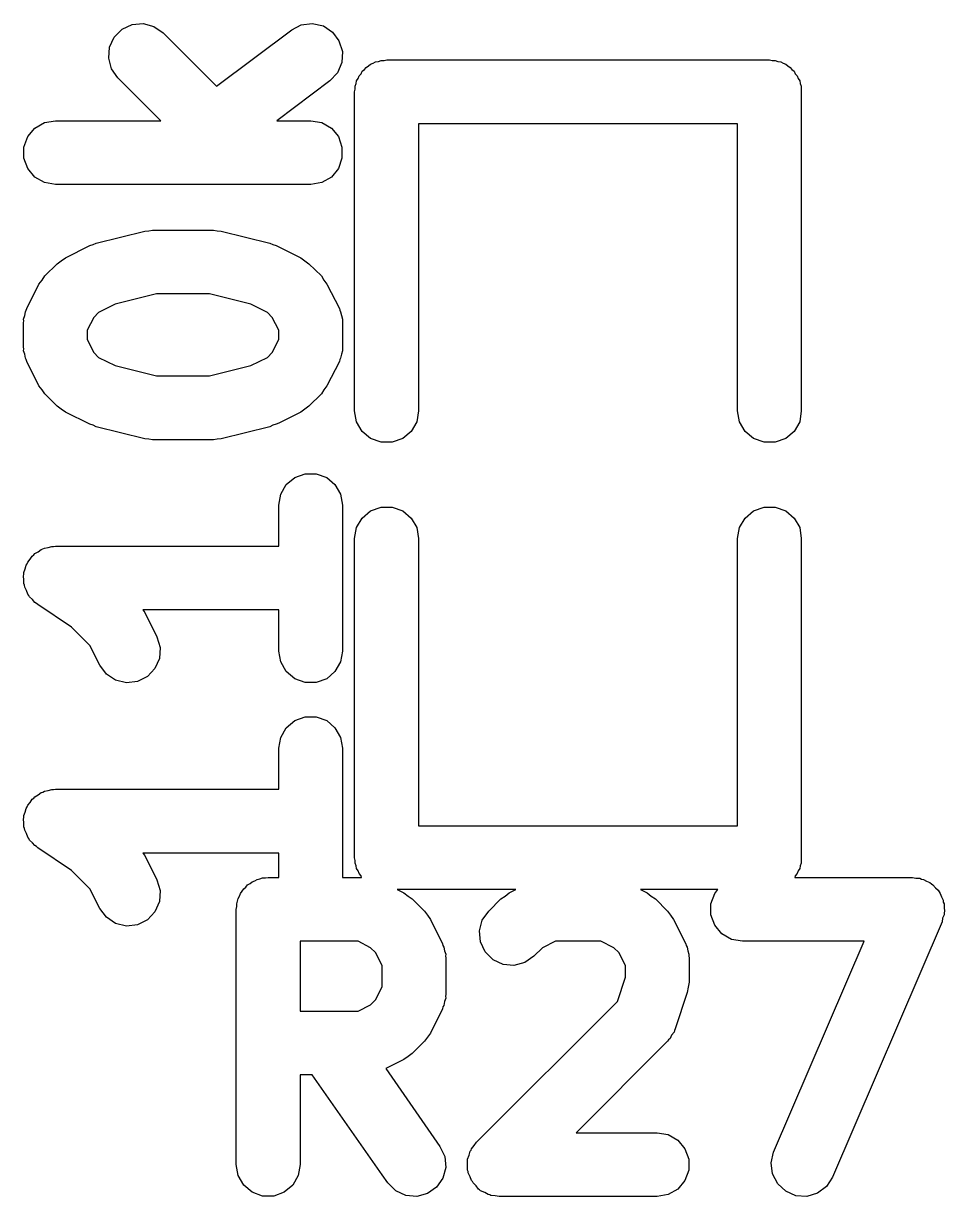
# Model space of a CAD drawing. Extents: x 51 to 137, y -158 to -25.
# Drawn here: x 99.48 to 101.313, y -59.612 to -57.278 of the extents above; entities that cross this region are included whole.
import ezdxf

# ---------------------------------------------------------------- set-up
doc = ezdxf.new("R2010")
doc.units = 0
doc.header["$MEASUREMENT"] = 0
doc.layers.add('BLACK', color=7, linetype='CONTINUOUS')

msp = doc.modelspace()

# ---------------------------------------------------------------- linework, layer by layer
at = {"layer": 'Black'}
for p, q in [((99.6767, -57.2896), (99.6967, -57.2803)), ((99.6967, -57.2803), (99.7187, -57.2784)), ((99.7187, -57.2784), (99.74, -57.2841)), ((100.014, -57.2908), (100.033, -57.2809)), ((100.033, -57.2809), (100.055, -57.2782)), ((100.055, -57.2782), (100.077, -57.2832)), ((100.077, -57.2832), (100.095, -57.2953)), ((99.6518, -57.3252), (99.6611, -57.3052)), ((99.6611, -57.3052), (99.6767, -57.2896)), ((99.74, -57.2841), (99.758, -57.2967)), ((99.758, -57.2967), (99.8642, -57.4029)), ((99.8642, -57.4029), (100.014, -57.2908)), ((100.095, -57.2953), (100.108, -57.3129)), ((99.6499, -57.3472), (99.6518, -57.3252)), ((100.108, -57.3129), (100.115, -57.334)), ((99.6556, -57.3685), (99.6499, -57.3472)), ((100.115, -57.334), (100.114, -57.3561)), ((100.181, -57.3545), (100.187, -57.3536)), ((100.187, -57.3536), (100.192, -57.3517)), ((100.192, -57.3517), (100.198, -57.3517)), ((100.198, -57.3517), (100.203, -57.3507)), ((100.203, -57.3507), (100.965, -57.3507)), ((100.965, -57.3507), (100.97, -57.3517)), ((100.97, -57.3517), (100.976, -57.3517)), ((100.976, -57.3517), (100.981, -57.3536)), ((100.981, -57.3536), (100.987, -57.3545)), ((99.6682, -57.3865), (99.6556, -57.3685)), ((100.105, -57.3763), (100.09, -57.3924)), ((100.114, -57.3561), (100.105, -57.3763)), ((100.152, -57.3782), (100.154, -57.3734)), ((100.154, -57.3734), (100.159, -57.3698)), ((100.159, -57.3698), (100.162, -57.3656)), ((100.162, -57.3656), (100.167, -57.3628)), ((100.167, -57.3628), (100.171, -57.3592)), ((100.171, -57.3592), (100.176, -57.3573)), ((100.176, -57.3573), (100.181, -57.3545)), ((100.987, -57.3545), (100.992, -57.3573)), ((100.992, -57.3573), (100.997, -57.3592)), ((100.997, -57.3592), (101.001, -57.3628)), ((101.001, -57.3628), (101.006, -57.3656)), ((101.006, -57.3656), (101.009, -57.3698)), ((101.009, -57.3698), (101.014, -57.3734)), ((101.014, -57.3734), (101.016, -57.3782)), ((99.7534, -57.4717), (99.6682, -57.3865)), ((100.09, -57.3924), (99.9843, -57.4717)), ((100.14, -57.4032), (100.142, -57.3979)), ((100.142, -57.3979), (100.143, -57.3925)), ((100.143, -57.3925), (100.146, -57.3877)), ((100.146, -57.3877), (100.148, -57.3824)), ((100.148, -57.3824), (100.152, -57.3782)), ((101.016, -57.3782), (101.02, -57.3824)), ((101.02, -57.3824), (101.022, -57.3877)), ((101.022, -57.3877), (101.025, -57.3925)), ((101.025, -57.3925), (101.026, -57.3979)), ((101.026, -57.3979), (101.028, -57.4032)), ((100.139, -57.4142), (100.14, -57.4087)), ((100.139, -58.0492), (100.139, -57.4142)), ((100.14, -57.4087), (100.14, -57.4032)), ((101.028, -57.4032), (101.028, -57.4087)), ((101.028, -57.4087), (101.028, -57.4142)), ((101.028, -57.4142), (101.028, -58.0492)), ((99.4888, -57.5034), (99.503, -57.4865)), ((99.503, -57.4865), (99.5221, -57.4755)), ((99.5221, -57.4755), (99.5438, -57.4717)), ((99.5438, -57.4717), (99.7534, -57.4717)), ((99.9843, -57.4717), (100.052, -57.4717)), ((100.052, -57.4717), (100.074, -57.4755)), ((100.074, -57.4755), (100.093, -57.4865)), ((100.093, -57.4865), (100.107, -57.5034)), ((100.901, -57.4777), (100.266, -57.4777)), ((100.266, -57.4777), (100.266, -58.0492)), ((100.901, -58.0492), (100.901, -57.4777)), ((99.4813, -57.5241), (99.4888, -57.5034)), ((100.107, -57.5034), (100.114, -57.5241)), ((99.4813, -57.5462), (99.4813, -57.5241)), ((100.114, -57.5241), (100.114, -57.5462)), ((99.4888, -57.5669), (99.4813, -57.5462)), ((100.114, -57.5462), (100.107, -57.5669)), ((99.503, -57.5838), (99.4888, -57.5669)), ((99.5221, -57.5948), (99.503, -57.5838)), ((100.093, -57.5838), (100.074, -57.5948)), ((100.107, -57.5669), (100.093, -57.5838)), ((99.5438, -57.5987), (99.5221, -57.5948)), ((100.052, -57.5987), (99.5438, -57.5987)), ((100.074, -57.5948), (100.052, -57.5987)), ((99.6252, -57.7155), (99.7219, -57.6913)), ((99.7219, -57.6913), (99.7297, -57.6907)), ((99.7297, -57.6907), (99.7373, -57.6894)), ((99.7373, -57.6894), (99.8583, -57.6894)), ((99.8583, -57.6894), (99.8659, -57.6907)), ((99.8659, -57.6907), (99.8737, -57.6913)), ((99.8737, -57.6913), (99.9704, -57.7155)), ((99.5638, -57.7445), (99.6122, -57.7203)), ((99.6122, -57.7203), (99.6188, -57.7183)), ((99.6188, -57.7183), (99.6252, -57.7155)), ((99.9704, -57.7155), (99.9768, -57.7183)), ((99.9768, -57.7183), (99.9834, -57.7203)), ((99.9834, -57.7203), (100.032, -57.7445)), ((99.5473, -57.7563), (99.5556, -57.7505)), ((99.5556, -57.7505), (99.5638, -57.7445)), ((100.032, -57.7445), (100.04, -57.7505)), ((100.04, -57.7505), (100.048, -57.7563)), ((99.5231, -57.7805), (99.5473, -57.7563)), ((100.048, -57.7563), (100.073, -57.7805)), ((99.487, -57.8454), (99.5112, -57.797)), ((99.5112, -57.797), (99.5173, -57.7889)), ((99.5173, -57.7889), (99.5231, -57.7805)), ((100.073, -57.7805), (100.078, -57.7889)), ((100.078, -57.7889), (100.084, -57.797)), ((100.084, -57.797), (100.109, -57.8454)), ((99.7451, -57.8164), (99.6627, -57.837)), ((99.8505, -57.8164), (99.7451, -57.8164)), ((99.9329, -57.837), (99.8505, -57.8164)), ((99.6627, -57.837), (99.6298, -57.8534)), ((99.9658, -57.8534), (99.9329, -57.837)), ((99.4807, -57.8666), (99.4828, -57.8594)), ((99.4809, -57.8702), (99.4807, -57.8666)), ((99.4828, -57.8594), (99.4841, -57.8521)), ((99.4841, -57.8521), (99.486, -57.8489)), ((99.486, -57.8489), (99.487, -57.8454)), ((99.6202, -57.8631), (99.6073, -57.8888)), ((99.6298, -57.8534), (99.6202, -57.8631)), ((99.9754, -57.8631), (99.9658, -57.8534)), ((99.9883, -57.8888), (99.9754, -57.8631)), ((100.109, -57.8454), (100.11, -57.8489)), ((100.11, -57.8489), (100.111, -57.8521)), ((100.111, -57.8521), (100.113, -57.8594)), ((100.113, -57.8594), (100.115, -57.8666)), ((100.115, -57.8666), (100.115, -57.8702)), ((99.4803, -57.8738), (99.4809, -57.8702)), ((99.4803, -57.9222), (99.4803, -57.8738)), ((99.6073, -57.8888), (99.6073, -57.9072)), ((99.9883, -57.9072), (99.9883, -57.8888)), ((100.115, -57.8702), (100.115, -57.8738)), ((100.115, -57.8738), (100.115, -57.9222)), ((99.6073, -57.9072), (99.6202, -57.933)), ((99.9754, -57.933), (99.9883, -57.9072)), ((99.4809, -57.9258), (99.4803, -57.9222)), ((99.4807, -57.9295), (99.4809, -57.9258)), ((99.4828, -57.9366), (99.4807, -57.9295)), ((99.4841, -57.9439), (99.4828, -57.9366)), ((99.6202, -57.933), (99.6298, -57.9426)), ((99.9658, -57.9426), (99.9754, -57.933)), ((100.113, -57.9366), (100.111, -57.9439)), ((100.115, -57.9295), (100.113, -57.9366)), ((100.115, -57.9222), (100.115, -57.9258)), ((100.115, -57.9258), (100.115, -57.9295)), ((99.486, -57.9471), (99.4841, -57.9439)), ((99.487, -57.9506), (99.486, -57.9471)), ((99.5112, -57.999), (99.487, -57.9506)), ((99.6298, -57.9426), (99.6627, -57.959)), ((99.6627, -57.959), (99.7451, -57.9797)), ((99.8505, -57.9797), (99.9329, -57.959)), ((99.9329, -57.959), (99.9658, -57.9426)), ((100.109, -57.9506), (100.084, -57.999)), ((100.11, -57.9471), (100.109, -57.9506)), ((100.111, -57.9439), (100.11, -57.9471)), ((99.7451, -57.9797), (99.8505, -57.9797)), ((99.5173, -58.0072), (99.5112, -57.999)), ((99.5231, -58.0155), (99.5173, -58.0072)), ((100.078, -58.0072), (100.073, -58.0155)), ((100.084, -57.999), (100.078, -58.0072)), ((99.5473, -58.0397), (99.5231, -58.0155)), ((100.073, -58.0155), (100.048, -58.0397)), ((99.5556, -58.0455), (99.5473, -58.0397)), ((99.5638, -58.0516), (99.5556, -58.0455)), ((99.6122, -58.0758), (99.5638, -58.0516)), ((100.032, -58.0516), (99.9883, -58.0733)), ((100.04, -58.0455), (100.032, -58.0516)), ((100.048, -58.0397), (100.04, -58.0455)), ((100.143, -58.0709), (100.139, -58.0492)), ((100.266, -58.0492), (100.263, -58.0709)), ((100.905, -58.0709), (100.901, -58.0492)), ((101.028, -58.0492), (101.025, -58.0709)), ((99.6188, -58.0777), (99.6122, -58.0758)), ((99.9834, -58.0758), (99.9768, -58.0777)), ((99.9883, -58.0733), (99.9834, -58.0758)), ((100.154, -58.09), (100.143, -58.0709)), ((100.263, -58.0709), (100.252, -58.09)), ((100.916, -58.09), (100.905, -58.0709)), ((101.025, -58.0709), (101.014, -58.09)), ((99.6252, -58.0806), (99.6188, -58.0777)), ((99.7219, -58.1048), (99.6252, -58.0806)), ((99.9704, -58.0806), (99.8737, -58.1048)), ((99.9768, -58.0777), (99.9704, -58.0806)), ((100.171, -58.1042), (100.154, -58.09)), ((100.252, -58.09), (100.235, -58.1042)), ((100.933, -58.1042), (100.916, -58.09)), ((101.014, -58.09), (100.997, -58.1042)), ((99.7297, -58.1053), (99.7219, -58.1048)), ((99.7373, -58.1067), (99.7297, -58.1053)), ((99.8583, -58.1067), (99.7373, -58.1067)), ((99.8659, -58.1053), (99.8583, -58.1067)), ((99.8737, -58.1048), (99.8659, -58.1053)), ((100.192, -58.1117), (100.171, -58.1042)), ((100.214, -58.1117), (100.192, -58.1117)), ((100.235, -58.1042), (100.214, -58.1117)), ((100.954, -58.1117), (100.933, -58.1042)), ((100.976, -58.1117), (100.954, -58.1117)), ((100.997, -58.1042), (100.976, -58.1117)), ((100.003, -58.1959), (100.02, -58.1817)), ((100.02, -58.1817), (100.041, -58.1741)), ((100.041, -58.1741), (100.063, -58.1741)), ((100.063, -58.1741), (100.084, -58.1817)), ((100.084, -58.1817), (100.1, -58.1959)), ((99.9883, -58.2367), (99.9921, -58.215)), ((99.9921, -58.215), (100.003, -58.1959)), ((100.1, -58.1959), (100.111, -58.215)), ((100.111, -58.215), (100.115, -58.2367)), ((99.9883, -58.3183), (99.9883, -58.2367)), ((100.115, -58.2367), (100.115, -58.527)), ((100.171, -58.2482), (100.192, -58.2407)), ((100.192, -58.2407), (100.214, -58.2407)), ((100.214, -58.2407), (100.235, -58.2482)), ((100.933, -58.2482), (100.954, -58.2407)), ((100.954, -58.2407), (100.976, -58.2407)), ((100.976, -58.2407), (100.997, -58.2482)), ((100.143, -58.2815), (100.154, -58.2624)), ((100.154, -58.2624), (100.171, -58.2482)), ((100.235, -58.2482), (100.252, -58.2624)), ((100.252, -58.2624), (100.263, -58.2815)), ((100.905, -58.2815), (100.916, -58.2624)), ((100.916, -58.2624), (100.933, -58.2482)), ((100.997, -58.2482), (101.014, -58.2624)), ((101.014, -58.2624), (101.025, -58.2815)), ((100.139, -58.3032), (100.143, -58.2815)), ((100.263, -58.2815), (100.266, -58.3032)), ((100.901, -58.3032), (100.905, -58.2815)), ((101.025, -58.2815), (101.028, -58.3032)), ((100.139, -58.9382), (100.139, -58.3032)), ((100.266, -58.3032), (100.266, -58.8747)), ((100.901, -58.8747), (100.901, -58.3032)), ((101.028, -58.3032), (101.028, -58.9382)), ((99.5007, -58.3359), (99.503, -58.3332)), ((99.503, -58.3332), (99.5096, -58.3294)), ((99.5096, -58.3294), (99.5157, -58.3249)), ((99.5157, -58.3249), (99.519, -58.3239)), ((99.519, -58.3239), (99.5221, -58.3221)), ((99.5221, -58.3221), (99.5296, -58.3208)), ((99.5296, -58.3208), (99.5368, -58.3187)), ((99.5368, -58.3187), (99.5403, -58.3189)), ((99.5403, -58.3189), (99.5438, -58.3183)), ((99.5438, -58.3183), (99.9883, -58.3183)), ((99.4839, -58.3637), (99.4857, -58.3563)), ((99.4857, -58.3563), (99.4876, -58.3534)), ((99.4876, -58.3534), (99.4888, -58.3501)), ((99.4888, -58.3501), (99.4937, -58.3443)), ((99.4937, -58.3443), (99.4979, -58.338)), ((99.4979, -58.338), (99.5007, -58.3359)), ((99.4804, -58.3777), (99.4813, -58.3743)), ((99.4813, -58.3853), (99.4804, -58.3777)), ((99.4813, -58.3708), (99.4839, -58.3637)), ((99.4813, -58.3743), (99.4813, -58.3708)), ((99.4813, -58.3928), (99.4813, -58.3853)), ((99.4825, -58.3962), (99.4813, -58.3928)), ((99.4829, -58.3997), (99.4825, -58.3962)), ((99.4862, -58.4064), (99.4829, -58.3997)), ((99.4888, -58.4136), (99.4862, -58.4064)), ((99.4911, -58.4163), (99.4888, -58.4136)), ((99.4926, -58.4194), (99.4911, -58.4163)), ((99.4981, -58.4247), (99.4926, -58.4194)), ((99.503, -58.4305), (99.4981, -58.4247)), ((99.506, -58.4322), (99.503, -58.4305)), ((99.5086, -58.4347), (99.506, -58.4322)), ((99.5759, -58.4795), (99.5086, -58.4347)), ((99.9883, -58.4453), (99.718, -58.4453)), ((99.718, -58.4453), (99.7216, -58.4502)), ((99.7216, -58.4502), (99.7457, -58.4986)), ((99.9883, -58.527), (99.9883, -58.4453)), ((99.6126, -58.5162), (99.5759, -58.4795)), ((99.6322, -58.5554), (99.6126, -58.5162)), ((99.7457, -58.4986), (99.752, -58.5197)), ((99.752, -58.5197), (99.7507, -58.5417)), ((99.7507, -58.5417), (99.7419, -58.5619)), ((99.9921, -58.5487), (99.9883, -58.527)), ((100.115, -58.527), (100.111, -58.5487)), ((99.6453, -58.5731), (99.6322, -58.5554)), ((99.7419, -58.5619), (99.7268, -58.578)), ((100.003, -58.5678), (99.9921, -58.5487)), ((100.111, -58.5487), (100.1, -58.5678)), ((99.6637, -58.5852), (99.6453, -58.5731)), ((99.6851, -58.5903), (99.6637, -58.5852)), ((99.7071, -58.5878), (99.6851, -58.5903)), ((99.7268, -58.578), (99.7071, -58.5878)), ((100.02, -58.582), (100.003, -58.5678)), ((100.041, -58.5895), (100.02, -58.582)), ((100.063, -58.5895), (100.041, -58.5895)), ((100.084, -58.582), (100.063, -58.5895)), ((100.1, -58.5678), (100.084, -58.582)), ((100.02, -58.6655), (100.041, -58.658)), ((100.041, -58.658), (100.063, -58.658)), ((100.063, -58.658), (100.084, -58.6655)), ((99.9921, -58.6988), (100.003, -58.6797)), ((100.003, -58.6797), (100.02, -58.6655)), ((100.084, -58.6655), (100.1, -58.6797)), ((100.1, -58.6797), (100.111, -58.6988)), ((99.9883, -58.7205), (99.9921, -58.6988)), ((100.111, -58.6988), (100.115, -58.7205)), ((99.9883, -58.8021), (99.9883, -58.7205)), ((100.115, -58.7205), (100.115, -58.9775)), ((99.4937, -58.8281), (99.4979, -58.8218)), ((99.4979, -58.8218), (99.5007, -58.8197)), ((99.5007, -58.8197), (99.503, -58.817)), ((99.503, -58.817), (99.5096, -58.8132)), ((99.5096, -58.8132), (99.5157, -58.8087)), ((99.5157, -58.8087), (99.519, -58.8077)), ((99.519, -58.8077), (99.5221, -58.806)), ((99.5221, -58.806), (99.5296, -58.8046)), ((99.5296, -58.8046), (99.5368, -58.8025)), ((99.5368, -58.8025), (99.5403, -58.8027)), ((99.5403, -58.8027), (99.5438, -58.8021)), ((99.5438, -58.8021), (99.9883, -58.8021)), ((99.4813, -58.8546), (99.4839, -58.8475)), ((99.4839, -58.8475), (99.4857, -58.8401)), ((99.4857, -58.8401), (99.4876, -58.8372)), ((99.4876, -58.8372), (99.4888, -58.8339)), ((99.4888, -58.8339), (99.4937, -58.8281)), ((99.4804, -58.8615), (99.4813, -58.8581)), ((99.4813, -58.8691), (99.4804, -58.8615)), ((99.4813, -58.8581), (99.4813, -58.8546)), ((99.4813, -58.8767), (99.4813, -58.8691)), ((99.4825, -58.88), (99.4813, -58.8767)), ((99.4829, -58.8835), (99.4825, -58.88)), ((99.4862, -58.8903), (99.4829, -58.8835)), ((99.4888, -58.8974), (99.4862, -58.8903)), ((100.266, -58.8747), (100.901, -58.8747)), ((99.4911, -58.9001), (99.4888, -58.8974)), ((99.4926, -58.9032), (99.4911, -58.9001)), ((99.4981, -58.9085), (99.4926, -58.9032)), ((99.503, -58.9143), (99.4981, -58.9085)), ((99.506, -58.916), (99.503, -58.9143)), ((99.5086, -58.9185), (99.506, -58.916)), ((99.5759, -58.9634), (99.5086, -58.9185)), ((99.9883, -58.9291), (99.718, -58.9291)), ((99.718, -58.9291), (99.7216, -58.934)), ((99.7216, -58.934), (99.7457, -58.9824)), ((99.9883, -58.9775), (99.9883, -58.9291)), ((100.14, -58.9437), (100.139, -58.9382)), ((101.028, -58.9382), (101.028, -58.9437)), ((99.6126, -59), (99.5759, -58.9634)), ((100.14, -58.9492), (100.14, -58.9437)), ((100.142, -58.9544), (100.14, -58.9492)), ((100.143, -58.9599), (100.142, -58.9544)), ((100.146, -58.9647), (100.143, -58.9599)), ((101.025, -58.9599), (101.022, -58.9647)), ((101.026, -58.9544), (101.025, -58.9599)), ((101.028, -58.9492), (101.026, -58.9544)), ((101.028, -58.9437), (101.028, -58.9492)), ((99.7457, -58.9824), (99.752, -59.0035)), ((99.9311, -58.9896), (99.9354, -58.986)), ((99.9354, -58.986), (99.9406, -58.9841)), ((99.9406, -58.9841), (99.9454, -58.9813)), ((99.9454, -58.9813), (99.9509, -58.9804)), ((99.9509, -58.9804), (99.9561, -58.9785)), ((99.9561, -58.9785), (99.9617, -58.9785)), ((99.9617, -58.9785), (99.9671, -58.9775)), ((99.9671, -58.9775), (99.9883, -58.9775)), ((100.115, -58.9775), (100.153, -58.9775)), ((100.148, -58.9699), (100.146, -58.9647)), ((100.152, -58.9742), (100.148, -58.9699)), ((100.153, -58.9775), (100.152, -58.9742)), ((101.016, -58.9742), (101.015, -58.9775)), ((101.015, -58.9775), (101.249, -58.9775)), ((101.02, -58.9699), (101.016, -58.9742)), ((101.022, -58.9647), (101.02, -58.9699)), ((101.249, -58.9775), (101.256, -58.9788)), ((101.256, -58.9788), (101.264, -58.9792)), ((101.264, -58.9792), (101.267, -58.9807)), ((101.267, -58.9807), (101.271, -58.9813)), ((101.271, -58.9813), (101.277, -58.985)), ((101.277, -58.985), (101.284, -58.9879)), ((99.6322, -59.0392), (99.6126, -59)), ((99.752, -59.0035), (99.7507, -59.0255)), ((99.9102, -59.0145), (99.9121, -59.0093)), ((99.9121, -59.0093), (99.9157, -59.005)), ((99.9157, -59.005), (99.9185, -59.0002)), ((99.9185, -59.0002), (99.9228, -58.9966)), ((99.9228, -58.9966), (99.9263, -58.9924)), ((99.9263, -58.9924), (99.9311, -58.9896)), ((100.46, -59.0017), (100.224, -59.0017)), ((100.224, -59.0017), (100.237, -59.0084)), ((100.237, -59.0084), (100.246, -59.0145)), ((100.439, -59.0145), (100.447, -59.0084)), ((100.447, -59.0084), (100.46, -59.0017)), ((100.862, -59.0017), (100.708, -59.0017)), ((100.708, -59.0017), (100.721, -59.0084)), ((100.721, -59.0084), (100.729, -59.0145)), ((100.848, -59.03), (100.856, -59.0093)), ((100.856, -59.0093), (100.862, -59.0017)), ((101.284, -58.9879), (101.287, -58.9905)), ((101.287, -58.9905), (101.29, -58.9924)), ((101.29, -58.9924), (101.295, -58.998)), ((101.295, -58.998), (101.3, -59.003)), ((101.3, -59.003), (101.302, -59.0064)), ((101.302, -59.0064), (101.304, -59.0093)), ((101.304, -59.0093), (101.307, -59.0161)), ((99.7507, -59.0255), (99.7419, -59.0458)), ((99.9046, -59.03), (99.9065, -59.0248)), ((99.9046, -59.0355), (99.9046, -59.03)), ((99.9065, -59.0248), (99.9075, -59.0193)), ((99.9075, -59.0193), (99.9102, -59.0145)), ((100.246, -59.0145), (100.254, -59.0203)), ((100.254, -59.0203), (100.278, -59.0445)), ((100.406, -59.0445), (100.43, -59.0203)), ((100.43, -59.0203), (100.439, -59.0145)), ((100.729, -59.0145), (100.738, -59.0203)), ((100.738, -59.0203), (100.762, -59.0445)), ((100.848, -59.052), (100.848, -59.03)), ((101.307, -59.0161), (101.31, -59.0227)), ((101.31, -59.0227), (101.31, -59.0264)), ((101.31, -59.0264), (101.312, -59.03)), ((101.312, -59.03), (101.312, -59.0373)), ((99.6453, -59.0569), (99.6322, -59.0392)), ((99.6637, -59.069), (99.6453, -59.0569)), ((99.7419, -59.0458), (99.7268, -59.0618)), ((99.9036, -59.041), (99.9046, -59.0355)), ((99.9036, -59.549), (99.9036, -59.041)), ((100.278, -59.0445), (100.284, -59.0528)), ((100.284, -59.0528), (100.29, -59.061)), ((100.393, -59.0626), (100.406, -59.0445)), ((100.762, -59.0445), (100.768, -59.0528)), ((100.768, -59.0528), (100.774, -59.061)), ((100.856, -59.0728), (100.848, -59.052)), ((101.312, -59.052), (101.309, -59.0589)), ((101.312, -59.0373), (101.313, -59.0446)), ((101.313, -59.0446), (101.312, -59.0482)), ((101.312, -59.0482), (101.312, -59.052)), ((99.6851, -59.0742), (99.6637, -59.069)), ((99.7071, -59.0716), (99.6851, -59.0742)), ((99.7268, -59.0618), (99.7071, -59.0716)), ((100.29, -59.061), (100.314, -59.1094)), ((100.388, -59.0839), (100.393, -59.0626)), ((100.774, -59.061), (100.798, -59.1094)), ((100.87, -59.0897), (100.856, -59.0728)), ((101.308, -59.066), (101.09, -59.574)), ((101.309, -59.0589), (101.308, -59.066)), ((100.39, -59.1058), (100.388, -59.0839)), ((100.889, -59.1007), (100.87, -59.0897)), ((100.911, -59.1045), (100.889, -59.1007)), ((100.031, -59.1045), (100.031, -59.2436)), ((100.146, -59.1045), (100.031, -59.1045)), ((100.171, -59.1174), (100.146, -59.1045)), ((100.181, -59.127), (100.171, -59.1174)), ((100.194, -59.1528), (100.181, -59.127)), ((100.314, -59.1094), (100.315, -59.1129)), ((100.315, -59.1129), (100.317, -59.1161)), ((100.317, -59.1161), (100.318, -59.1234)), ((100.318, -59.1234), (100.321, -59.1305)), ((100.399, -59.1258), (100.39, -59.1058)), ((100.415, -59.1414), (100.399, -59.1258)), ((100.513, -59.1174), (100.496, -59.1343)), ((100.539, -59.1045), (100.513, -59.1174)), ((100.629, -59.1045), (100.539, -59.1045)), ((100.655, -59.1174), (100.629, -59.1045)), ((100.665, -59.127), (100.655, -59.1174)), ((100.678, -59.1528), (100.665, -59.127)), ((100.798, -59.1094), (100.799, -59.1129)), ((100.799, -59.1129), (100.801, -59.1161)), ((100.801, -59.1161), (100.802, -59.1234)), ((100.802, -59.1234), (100.804, -59.1305)), ((101.153, -59.1045), (100.911, -59.1045)), ((100.973, -59.524), (101.153, -59.1045)), ((100.321, -59.1305), (100.32, -59.1342)), ((100.32, -59.1342), (100.321, -59.1378)), ((100.321, -59.1378), (100.321, -59.2103)), ((100.435, -59.1507), (100.415, -59.1414)), ((100.456, -59.1526), (100.435, -59.1507)), ((100.478, -59.1469), (100.456, -59.1526)), ((100.496, -59.1343), (100.478, -59.1469)), ((100.804, -59.1305), (100.804, -59.1342)), ((100.804, -59.1342), (100.805, -59.1378)), ((100.805, -59.1378), (100.805, -59.1862)), ((100.194, -59.1954), (100.194, -59.1528)), ((100.678, -59.1758), (100.678, -59.1528)), ((100.181, -59.2211), (100.194, -59.1954)), ((100.662, -59.2244), (100.678, -59.1758)), ((100.803, -59.1962), (100.801, -59.2062)), ((100.805, -59.1862), (100.803, -59.1962)), ((100.171, -59.2307), (100.181, -59.2211)), ((100.321, -59.2176), (100.318, -59.2247)), ((100.321, -59.2103), (100.32, -59.2139)), ((100.32, -59.2139), (100.321, -59.2176)), ((100.801, -59.2062), (100.777, -59.2788)), ((100.031, -59.2436), (100.146, -59.2436)), ((100.146, -59.2436), (100.171, -59.2307)), ((100.314, -59.2387), (100.29, -59.2871)), ((100.315, -59.2352), (100.314, -59.2387)), ((100.317, -59.2321), (100.315, -59.2352)), ((100.318, -59.2247), (100.317, -59.2321)), ((100.382, -59.5041), (100.662, -59.2244)), ((100.29, -59.2871), (100.284, -59.2953)), ((100.775, -59.2856), (100.77, -59.2917)), ((100.776, -59.282), (100.775, -59.2856)), ((100.777, -59.2788), (100.776, -59.282)), ((100.278, -59.3036), (100.254, -59.3278)), ((100.284, -59.2953), (100.278, -59.3036)), ((100.762, -59.3036), (100.58, -59.4855)), ((100.764, -59.3006), (100.762, -59.3036)), ((100.767, -59.2982), (100.764, -59.3006)), ((100.77, -59.2917), (100.767, -59.2982)), ((100.246, -59.3336), (100.237, -59.3397)), ((100.254, -59.3278), (100.246, -59.3336)), ((100.237, -59.3397), (100.201, -59.3579)), ((100.201, -59.3579), (100.309, -59.5126)), ((100.031, -59.3706), (100.031, -59.549)), ((100.055, -59.3706), (100.031, -59.3706)), ((100.194, -59.569), (100.055, -59.3706)), ((100.58, -59.4855), (100.741, -59.4855)), ((100.741, -59.4855), (100.763, -59.4893)), ((100.763, -59.4893), (100.782, -59.5004)), ((100.782, -59.5004), (100.796, -59.5173)), ((100.309, -59.5126), (100.319, -59.5326)), ((100.367, -59.5302), (100.369, -59.5222)), ((100.369, -59.5222), (100.371, -59.5199)), ((100.371, -59.5199), (100.372, -59.5173)), ((100.372, -59.5173), (100.377, -59.5109)), ((100.377, -59.5109), (100.382, -59.5041)), ((100.796, -59.5173), (100.804, -59.538)), ((100.968, -59.5455), (100.973, -59.524)), ((100.319, -59.5326), (100.321, -59.5546)), ((100.364, -59.538), (100.367, -59.5302)), ((100.364, -59.5408), (100.364, -59.538)), ((100.364, -59.5435), (100.364, -59.5408)), ((100.364, -59.5517), (100.364, -59.5435)), ((100.804, -59.538), (100.804, -59.56)), ((100.971, -59.5674), (100.968, -59.5455)), ((99.9075, -59.5707), (99.9036, -59.549)), ((99.9185, -59.5898), (99.9075, -59.5707)), ((100.027, -59.5707), (100.016, -59.5898)), ((100.031, -59.549), (100.027, -59.5707)), ((100.205, -59.5854), (100.194, -59.569)), ((100.321, -59.5546), (100.315, -59.5759)), ((100.364, -59.56), (100.364, -59.5517)), ((100.365, -59.5627), (100.364, -59.56)), ((100.365, -59.5654), (100.365, -59.5627)), ((100.369, -59.573), (100.365, -59.5654)), ((100.804, -59.56), (100.796, -59.5808)), ((100.981, -59.587), (100.971, -59.5674)), ((99.9354, -59.604), (99.9185, -59.5898)), ((100.016, -59.5898), (99.9989, -59.604)), ((100.221, -59.601), (100.205, -59.5854)), ((100.302, -59.5939), (100.284, -59.6066)), ((100.315, -59.5759), (100.302, -59.5939)), ((100.372, -59.5808), (100.369, -59.573)), ((100.374, -59.5829), (100.372, -59.5808)), ((100.375, -59.5854), (100.374, -59.5829)), ((100.381, -59.5913), (100.375, -59.5854)), ((100.386, -59.5977), (100.381, -59.5913)), ((100.796, -59.5808), (100.782, -59.5977)), ((100.997, -59.6021), (100.981, -59.587)), ((101.078, -59.5925), (101.06, -59.6057)), ((101.09, -59.574), (101.078, -59.5925)), ((99.9561, -59.6115), (99.9354, -59.604)), ((99.9782, -59.6115), (99.9561, -59.6115)), ((99.9989, -59.604), (99.9782, -59.6115)), ((100.241, -59.6103), (100.221, -59.601)), ((100.263, -59.6123), (100.241, -59.6103)), ((100.284, -59.6066), (100.263, -59.6123)), ((100.388, -59.5991), (100.386, -59.5977)), ((100.39, -59.601), (100.388, -59.5991)), ((100.398, -59.6045), (100.39, -59.601)), ((100.405, -59.6087), (100.398, -59.6045)), ((100.408, -59.6092), (100.405, -59.6087)), ((100.41, -59.6103), (100.408, -59.6092)), ((100.419, -59.6111), (100.41, -59.6103)), ((100.427, -59.6125), (100.419, -59.6111)), ((100.741, -59.6125), (100.427, -59.6125)), ((100.763, -59.6087), (100.741, -59.6125)), ((100.782, -59.5977), (100.763, -59.6087)), ((101.017, -59.6108), (100.997, -59.6021)), ((101.039, -59.6121), (101.017, -59.6108)), ((101.06, -59.6057), (101.039, -59.6121))]:
    msp.add_line(p, q, dxfattribs=at)

doc.saveas('drawing.dxf')
